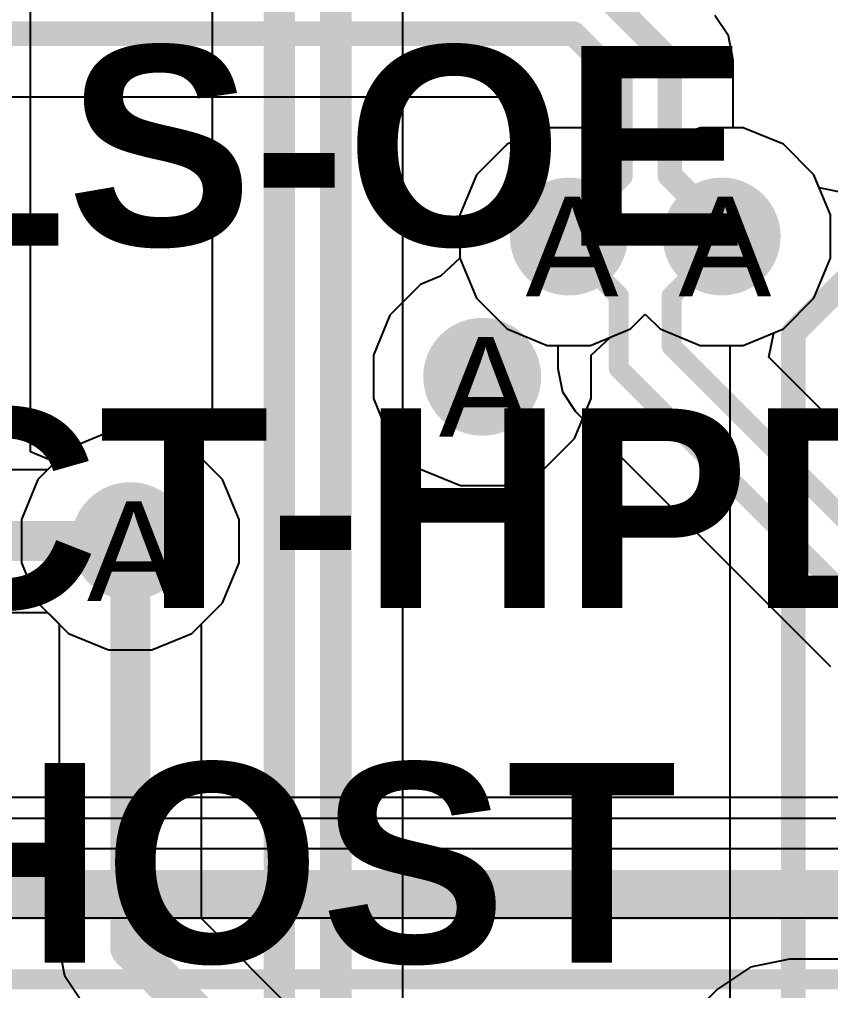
# Model space of a CAD drawing. Header units: inches. Extents: x 0 to 208, y 0 to 213.
# Drawn here: x 2.5379 to 2.7004, y 3.4873 to 3.6819 of the extents above; entities that cross this region are included whole.
import ezdxf

# ---------------------------------------------------------------- set-up
doc = ezdxf.new("R2010")
doc.units = ezdxf.units.IN
doc.header["$MEASUREMENT"] = 0
for name, color, linetype in [('Bottom Layer', 5, 'Continuous'), ('Drill Drawing', 1, 'Continuous'), ('L2_GND1', 16, 'Continuous'), ('L3_SIG1', 76, 'Continuous'), ('L4_PWR', 90, 'Continuous'), ('L5_GND2', 156, 'Continuous'), ('L6_SIG2', 130, 'Continuous'), ('L7_GND3', 216, 'Continuous'), ('Top Layer', 1, 'Continuous'), ('Top Overlay', 2, 'Continuous'), ('Via Holes', 16, 'Continuous')]:
    doc.layers.add(name, color=color, linetype=linetype)
doc.styles.add('Arial', font='', dxfattribs={"height": 0.2})
doc.styles.add('Arial_Bold', font='', dxfattribs={"height": 0.2})
doc.styles.get('Arial').set_extended_font_data('Arial')
doc.styles.get('Arial_Bold').set_extended_font_data('Arial', bold=True)

msp = doc.modelspace()

# ---------------------------------------------------------------- hatches: boundary and pattern name
at = {"layer": 'Bottom Layer'}
h = msp.add_hatch(color=5, dxfattribs=at)
edge = h.paths.add_edge_path()
edge.add_arc((2.648, 3.6384196), 0.011811, 0, 360)
h = msp.add_hatch(color=5, dxfattribs=at)
edge = h.paths.add_edge_path()
edge.add_arc((2.678622, 3.6384196), 0.011811, 0, 360)
h = msp.add_hatch(color=5, dxfattribs=at)
edge = h.paths.add_edge_path()
edge.add_arc((2.6306451, 3.6103224), 0.011811, 0, 360)
h = msp.add_hatch(color=5, dxfattribs=at)
edge = h.paths.add_edge_path()
edge.add_arc((2.5601359, 3.577397), 0.011811, 0, 360)
at = {"layer": 'L2_GND1'}
h = msp.add_hatch(color=16, dxfattribs=at)
edge = h.paths.add_edge_path()
edge.add_arc((2.648, 3.6384196), 0.011811, 0, 360)
h = msp.add_hatch(color=16, dxfattribs=at)
edge = h.paths.add_edge_path()
edge.add_arc((2.678622, 3.6384196), 0.011811, 0, 360)
h = msp.add_hatch(color=16, dxfattribs=at)
edge = h.paths.add_edge_path()
edge.add_arc((2.6306451, 3.6103224), 0.011811, 0, 360)
h = msp.add_hatch(color=16, dxfattribs=at)
edge = h.paths.add_edge_path()
edge.add_arc((2.5601359, 3.577397), 0.011811, 0, 360)
at = {"layer": 'L3_SIG1'}
h = msp.add_hatch(color=76, dxfattribs=at)
edge = h.paths.add_edge_path()
edge.add_arc((2.648, 3.6384196), 0.011811, 0, 360)
h = msp.add_hatch(color=76, dxfattribs=at)
edge = h.paths.add_edge_path()
edge.add_arc((2.678622, 3.6384196), 0.011811, 0, 360)
h = msp.add_hatch(color=76, dxfattribs=at)
edge = h.paths.add_edge_path()
edge.add_arc((2.6306451, 3.6103224), 0.011811, 0, 360)
h = msp.add_hatch(color=76, dxfattribs=at)
edge = h.paths.add_edge_path()
edge.add_arc((2.5601359, 3.577397), 0.011811, 0, 360)
at = {"layer": 'L4_PWR'}
h = msp.add_hatch(color=90, dxfattribs=at)
edge = h.paths.add_edge_path()
edge.add_arc((2.648, 3.6384196), 0.011811, 0, 360)
h = msp.add_hatch(color=90, dxfattribs=at)
edge = h.paths.add_edge_path()
edge.add_arc((2.678622, 3.6384196), 0.011811, 0, 360)
h = msp.add_hatch(color=90, dxfattribs=at)
edge = h.paths.add_edge_path()
edge.add_arc((2.6306451, 3.6103224), 0.011811, 0, 360)
h = msp.add_hatch(color=90, dxfattribs=at)
edge = h.paths.add_edge_path()
edge.add_arc((2.5601359, 3.577397), 0.011811, 0, 360)
at = {"layer": 'L5_GND2'}
h = msp.add_hatch(color=156, dxfattribs=at)
edge = h.paths.add_edge_path()
edge.add_arc((2.648, 3.6384196), 0.011811, 0, 360)
h = msp.add_hatch(color=156, dxfattribs=at)
edge = h.paths.add_edge_path()
edge.add_arc((2.678622, 3.6384196), 0.011811, 0, 360)
h = msp.add_hatch(color=156, dxfattribs=at)
edge = h.paths.add_edge_path()
edge.add_arc((2.6306451, 3.6103224), 0.011811, 0, 360)
h = msp.add_hatch(color=156, dxfattribs=at)
edge = h.paths.add_edge_path()
edge.add_arc((2.5601359, 3.577397), 0.011811, 0, 360)
at = {"layer": 'L6_SIG2'}
h = msp.add_hatch(color=130, dxfattribs=at)
edge = h.paths.add_edge_path()
edge.add_arc((2.648, 3.6384196), 0.011811, 0, 360)
h = msp.add_hatch(color=130, dxfattribs=at)
edge = h.paths.add_edge_path()
edge.add_arc((2.678622, 3.6384196), 0.011811, 0, 360)
h = msp.add_hatch(color=130, dxfattribs=at)
edge = h.paths.add_edge_path()
edge.add_arc((2.6306451, 3.6103224), 0.011811, 0, 360)
h = msp.add_hatch(color=130, dxfattribs=at)
edge = h.paths.add_edge_path()
edge.add_arc((2.5601359, 3.577397), 0.011811, 0, 360)
at = {"layer": 'L7_GND3'}
h = msp.add_hatch(color=216, dxfattribs=at)
edge = h.paths.add_edge_path()
edge.add_arc((2.648, 3.6384196), 0.011811, 0, 360)
h = msp.add_hatch(color=216, dxfattribs=at)
edge = h.paths.add_edge_path()
edge.add_arc((2.678622, 3.6384196), 0.011811, 0, 360)
h = msp.add_hatch(color=216, dxfattribs=at)
edge = h.paths.add_edge_path()
edge.add_arc((2.6306451, 3.6103224), 0.011811, 0, 360)
h = msp.add_hatch(color=216, dxfattribs=at)
edge = h.paths.add_edge_path()
edge.add_arc((2.5601359, 3.577397), 0.011811, 0, 360)
at = {"layer": 'Top Layer'}
h = msp.add_hatch(color=1, dxfattribs=at)
edge = h.paths.add_edge_path()
edge.add_arc((2.648, 3.6384196), 0.011811, 0, 360)
h = msp.add_hatch(color=1, dxfattribs=at)
edge = h.paths.add_edge_path()
edge.add_arc((2.678622, 3.6384196), 0.011811, 0, 360)
h = msp.add_hatch(color=1, dxfattribs=at)
edge = h.paths.add_edge_path()
edge.add_arc((2.6306451, 3.6103224), 0.011811, 0, 360)
h = msp.add_hatch(color=1, dxfattribs=at)
edge = h.paths.add_edge_path()
edge.add_arc((2.5601359, 3.577397), 0.011811, 0, 360)
at = {"layer": 'Via Holes'}
h = msp.add_hatch(color=7, dxfattribs=at)
edge = h.paths.add_edge_path()
edge.add_arc((2.648, 3.6384196), 0.0059055, 0, 360)
h = msp.add_hatch(color=7, dxfattribs=at)
edge = h.paths.add_edge_path()
edge.add_arc((2.678622, 3.6384196), 0.0059055, 0, 360)
h = msp.add_hatch(color=7, dxfattribs=at)
edge = h.paths.add_edge_path()
edge.add_arc((2.6306451, 3.6103224), 0.0059055, 0, 360)
h = msp.add_hatch(color=7, dxfattribs=at)
edge = h.paths.add_edge_path()
edge.add_arc((2.5601359, 3.577397), 0.0059055, 0, 360)

# ---------------------------------------------------------------- linework, layer by layer
at = {"layer": 'Bottom Layer'}
for p, q in [((2.5401186, 3.5952962), (2.5401186, 3.8145809)), ((2.5765772, 3.753189), (2.5765772, 3.598334)), ((2.6147527, 3.2952101), (2.6147527, 3.753189)), ((2.6436615, 3.6602306), (2.6356451, 3.6569101)), ((2.6523385, 3.6602306), (2.6436615, 3.6602306)), ((2.6603549, 3.6569101), (2.6523385, 3.6602306)), ((2.6742835, 3.6602306), (2.6662671, 3.6569101)), ((2.6829605, 3.6602306), (2.6742835, 3.6602306)), ((2.6909769, 3.6569101), (2.6829605, 3.6602306)), ((2.6356451, 3.6569101), (2.6295095, 3.6507745)), ((2.663311, 3.653954), (2.6603549, 3.6569101)), ((2.6662671, 3.6569101), (2.663311, 3.653954)), ((2.6971125, 3.6507745), (2.6909769, 3.6569101)), ((2.6295095, 3.6507745), (2.626189, 3.6427581)), ((2.700433, 3.6427581), (2.6971125, 3.6507745)), ((2.626189, 3.6427581), (2.626189, 3.6340811)), ((2.700433, 3.6340811), (2.700433, 3.6427581)), ((2.626189, 3.6340811), (2.6295095, 3.6260647)), ((2.6971125, 3.6260647), (2.700433, 3.6340811)), ((2.6295095, 3.6260647), (2.6356451, 3.6199291)), ((2.6909769, 3.6199291), (2.6971125, 3.6260647)), ((2.6603549, 3.6199291), (2.663311, 3.6228852)), ((2.663311, 3.6228852), (2.6662671, 3.6199291)), ((2.6356451, 3.6199291), (2.6436615, 3.6166086)), ((2.6523385, 3.6166086), (2.6603549, 3.6199291)), ((2.6662671, 3.6199291), (2.6742835, 3.6166086)), ((2.6829605, 3.6166086), (2.6909769, 3.6199291)), ((2.6436615, 3.6166086), (2.6523385, 3.6166086)), ((2.6742835, 3.6166086), (2.6829605, 3.6166086)), ((2.5557974, 3.599208), (2.547781, 3.5958875)), ((2.5644744, 3.599208), (2.5557974, 3.599208)), ((2.5715772, 3.5962659), (2.5644744, 3.599208)), ((2.5765772, 3.598334), (2.5715772, 3.5962659)), ((2.547781, 3.5958875), (2.5451186, 3.5932251)), ((2.5451186, 3.5932251), (2.5401186, 3.5952962))]:
    msp.add_line(p, q, dxfattribs=at)
for points in [[(2.59, 3.2225979, 0.0063299, 0.0063299, 0), (2.59, 3.7626459, 0.0063299, 0.0063299, 0)], [(2.6013299, 3.217905, 0.0063299, 0.0063299, 0), (2.6013299, 3.7626459, 0.0063299, 0.0063299, 0)]]:
    msp.add_lwpolyline(points, format="xyseb", dxfattribs=at)
at = {"layer": 'L2_GND1'}
for p, q in [((2.6436615, 3.6602306), (2.6356451, 3.6569101)), ((2.6523385, 3.6602306), (2.6436615, 3.6602306)), ((2.6603549, 3.6569101), (2.6523385, 3.6602306)), ((2.6742835, 3.6602306), (2.6662671, 3.6569101)), ((2.6829605, 3.6602306), (2.6742835, 3.6602306)), ((2.6909769, 3.6569101), (2.6829605, 3.6602306)), ((2.6356451, 3.6569101), (2.6295095, 3.6507745)), ((2.663311, 3.653954), (2.6603549, 3.6569101)), ((2.6662671, 3.6569101), (2.663311, 3.653954)), ((2.6971125, 3.6507745), (2.6909769, 3.6569101)), ((2.6295095, 3.6507745), (2.626189, 3.6427581)), ((2.700433, 3.6427581), (2.6971125, 3.6507745)), ((2.626189, 3.6427581), (2.626189, 3.6340812)), ((2.700433, 3.6340811), (2.700433, 3.6427581)), ((2.626189, 3.6340812), (2.6222754, 3.6304636)), ((2.6971125, 3.6260647), (2.700433, 3.6340811)), ((2.6182902, 3.6288129), (2.6121546, 3.6226773)), ((2.6222754, 3.6304636), (2.6182902, 3.6288129)), ((2.6909769, 3.6199291), (2.6971125, 3.6260647)), ((2.6121546, 3.6226773), (2.6088341, 3.6146609)), ((2.6603549, 3.6199291), (2.663311, 3.6228852)), ((2.663311, 3.6228852), (2.6662671, 3.6199291)), ((2.6563697, 3.6182784), (2.6603549, 3.6199291)), ((2.6662671, 3.6199291), (2.6742835, 3.6166086)), ((2.6829605, 3.6166086), (2.6909769, 3.6199291)), ((2.6524561, 3.6146608), (2.6563697, 3.6182784)), ((2.6742835, 3.6166086), (2.6829605, 3.6166086)), ((2.6088341, 3.6146609), (2.6088341, 3.6059839)), ((2.6524561, 3.6059839), (2.6524561, 3.6146608)), ((2.6088341, 3.6059839), (2.6121546, 3.5979675)), ((2.6491356, 3.5979675), (2.6524561, 3.6059839)), ((2.5557974, 3.599208), (2.547781, 3.5958875)), ((2.5644744, 3.599208), (2.5557974, 3.599208)), ((2.5724908, 3.5958875), (2.5644744, 3.599208)), ((2.6121546, 3.5979675), (2.6182902, 3.5918319)), ((2.643, 3.5918319), (2.6491356, 3.5979675)), ((2.547781, 3.5958875), (2.5416454, 3.5897519)), ((2.5786264, 3.5897519), (2.5724908, 3.5958875)), ((2.6182902, 3.5918319), (2.6263066, 3.5885114)), ((2.6349836, 3.5885114), (2.643, 3.5918319)), ((2.5416454, 3.5897519), (2.5383249, 3.5817355)), ((2.5819469, 3.5817355), (2.5786264, 3.5897519)), ((2.6263066, 3.5885114), (2.6349836, 3.5885114)), ((2.5383249, 3.5817355), (2.5383249, 3.5730585)), ((2.5819469, 3.5730585), (2.5819469, 3.5817355)), ((2.5383249, 3.5730585), (2.5416454, 3.5650421)), ((2.5786264, 3.5650421), (2.5819469, 3.5730585)), ((2.5416454, 3.5650421), (2.547781, 3.5589065)), ((2.5724908, 3.5589065), (2.5786264, 3.5650421)), ((2.547781, 3.5589065), (2.5557974, 3.555586)), ((2.5644744, 3.555586), (2.5724908, 3.5589065)), ((2.5557974, 3.555586), (2.5644744, 3.555586)), ((2.7959311, 3.526), (2.361121, 3.526)), ((2.361121, 3.5158041), (2.7948288, 3.5158041))]:
    msp.add_line(p, q, dxfattribs=at)
at = {"layer": 'L3_SIG1'}
for p, q in [((2.6436615, 3.6602306), (2.6356451, 3.6569101)), ((2.6523385, 3.6602306), (2.6436615, 3.6602306)), ((2.6603549, 3.6569101), (2.6523385, 3.6602306)), ((2.6742835, 3.6602306), (2.6662671, 3.6569101)), ((2.6829605, 3.6602306), (2.6742835, 3.6602306)), ((2.6909769, 3.6569101), (2.6829605, 3.6602306)), ((2.6356451, 3.6569101), (2.6295095, 3.6507745)), ((2.663311, 3.653954), (2.6603549, 3.6569101)), ((2.6662671, 3.6569101), (2.663311, 3.653954)), ((2.6971125, 3.6507745), (2.6909769, 3.6569101)), ((2.6295095, 3.6507745), (2.626189, 3.6427581)), ((2.6981869, 3.6481806), (2.6971125, 3.6507745)), ((2.7030909, 3.6472051), (2.6981869, 3.6481806)), ((2.626189, 3.6427581), (2.626189, 3.6340811)), ((2.626189, 3.6340811), (2.6295095, 3.6260647)), ((2.6295095, 3.6260647), (2.6356451, 3.6199291)), ((2.6603549, 3.6199291), (2.663311, 3.6228852)), ((2.663311, 3.6228852), (2.6662671, 3.6199291)), ((2.6356451, 3.6199291), (2.6436615, 3.6166086)), ((2.6523385, 3.6166086), (2.6603549, 3.6199291)), ((2.6662671, 3.6199291), (2.6742835, 3.6166086)), ((2.6436615, 3.6166086), (2.6523385, 3.6166086)), ((2.6742835, 3.6166086), (2.6802716, 3.6166086)), ((2.6802716, 3.6166086), (2.6802716, 3.4701067)), ((2.5557974, 3.599208), (2.547781, 3.5958875)), ((2.5644744, 3.599208), (2.5557974, 3.599208)), ((2.5724908, 3.5958875), (2.5644744, 3.599208)), ((2.547781, 3.5958875), (2.5416454, 3.5897519)), ((2.5786264, 3.5897519), (2.5724908, 3.5958875)), ((2.5416454, 3.5897519), (2.5383249, 3.5817355)), ((2.5819469, 3.5817355), (2.5786264, 3.5897519)), ((2.5383249, 3.5817355), (2.5383249, 3.5730585)), ((2.5819469, 3.5730585), (2.5819469, 3.5817355)), ((2.5383249, 3.5730585), (2.5416454, 3.5650421)), ((2.5786264, 3.5650421), (2.5819469, 3.5730585)), ((2.5416454, 3.5650421), (2.5458616, 3.5608259)), ((2.5744102, 3.5608259), (2.5786264, 3.5650421)), ((2.5458616, 3.5608259), (2.5458616, 3.4958646)), ((2.5744102, 3.5017768), (2.5744102, 3.5608259)), ((2.6424904, 3.4336965), (2.5744102, 3.5017768)), ((2.5458616, 3.4958646), (2.5458615, 3.4958641)), ((2.5458615, 3.4958641), (2.5469482, 3.4904016)), ((2.5469482, 3.4904016), (2.5500424, 3.4857706))]:
    msp.add_line(p, q, dxfattribs=at)
for points in [[(2.6929876, 3.6191186, 0.0049435, 0.0049435, 0), (2.7213824, 3.6475134, 0.0049435, 0.0049435, 0)], [(2.6929876, 3.4204128, 0.0049435, 0.0049435, 0), (2.6929876, 3.6191186, 0.0049435, 0.0049435, 0)], [(2.5601359, 3.4958641, 0.008, 0.008, 0), (2.5601359, 3.577397, 0.008, 0.008, 0)], [(2.5601359, 3.4958641, 0.008, 0.008, 0), (2.717, 3.339, 0.008, 0.008, 0)]]:
    msp.add_lwpolyline(points, format="xyseb", dxfattribs=at)
for points in [[(2.6917517, 3.6191186, 0.0024717, 0.0024717, 1), (2.6942235, 3.6191186, 0.0024717, 0.0024717, 1)], [(2.6917517, 3.6191186, 0.0024717, 0.0024717, 1), (2.6942235, 3.6191186, 0.0024717, 0.0024717, 1)], [(2.5581359, 3.577397, 0.004, 0.004, 1), (2.5621359, 3.577397, 0.004, 0.004, 1)], [(2.5581359, 3.4958641, 0.004, 0.004, 1), (2.5621359, 3.4958641, 0.004, 0.004, 1)], [(2.5581359, 3.4958641, 0.004, 0.004, 1), (2.5621359, 3.4958641, 0.004, 0.004, 1)]]:
    msp.add_lwpolyline(points, format="xyseb", close=True, dxfattribs=at)
at = {"layer": 'L4_PWR'}
for p, q in [((2.6436615, 3.6602306), (2.6356451, 3.6569101)), ((2.6523385, 3.6602306), (2.6436615, 3.6602306)), ((2.6603549, 3.6569101), (2.6523385, 3.6602306)), ((2.6742835, 3.6602306), (2.6662671, 3.6569101)), ((2.6829605, 3.6602306), (2.6742835, 3.6602306)), ((2.6909769, 3.6569101), (2.6829605, 3.6602306)), ((2.6356451, 3.6569101), (2.6295095, 3.6507745)), ((2.663311, 3.653954), (2.6603549, 3.6569101)), ((2.6662671, 3.6569101), (2.663311, 3.653954)), ((2.6971125, 3.6507745), (2.6909769, 3.6569101)), ((2.6295095, 3.6507745), (2.626189, 3.6427581)), ((2.700433, 3.6427581), (2.6971125, 3.6507745)), ((2.626189, 3.6427581), (2.626189, 3.6340812)), ((2.700433, 3.6340811), (2.700433, 3.6427581)), ((2.626189, 3.6340812), (2.6222754, 3.6304636)), ((2.6971125, 3.6260647), (2.700433, 3.6340811)), ((2.6182902, 3.6288129), (2.6121546, 3.6226773)), ((2.6222754, 3.6304636), (2.6182902, 3.6288129)), ((2.6909769, 3.6199291), (2.6971125, 3.6260647)), ((2.6121546, 3.6226773), (2.6088341, 3.6146609)), ((2.6603549, 3.6199291), (2.663311, 3.6228852)), ((2.663311, 3.6228852), (2.6662671, 3.6199291)), ((2.6563697, 3.6182784), (2.6603549, 3.6199291)), ((2.6662671, 3.6199291), (2.6742835, 3.6166086)), ((2.6829605, 3.6166086), (2.6909769, 3.6199291)), ((2.6524561, 3.6146608), (2.6563697, 3.6182784)), ((2.6742835, 3.6166086), (2.6829605, 3.6166086)), ((2.6088341, 3.6146609), (2.6088341, 3.6059839)), ((2.6524561, 3.6059839), (2.6524561, 3.6146608)), ((2.6088341, 3.6059839), (2.6121546, 3.5979675)), ((2.6491356, 3.5979675), (2.6524561, 3.6059839)), ((2.5557974, 3.599208), (2.547781, 3.5958875)), ((2.5644744, 3.599208), (2.5557974, 3.599208)), ((2.5724908, 3.5958875), (2.5644744, 3.599208)), ((2.6121546, 3.5979675), (2.6182902, 3.5918319)), ((2.643, 3.5918319), (2.6491356, 3.5979675)), ((2.547781, 3.5958875), (2.5416454, 3.5897519)), ((2.5786264, 3.5897519), (2.5724908, 3.5958875)), ((2.6182902, 3.5918319), (2.6263066, 3.5885114)), ((2.6349836, 3.5885114), (2.643, 3.5918319)), ((2.5416454, 3.5897519), (2.5383249, 3.5817355)), ((2.5819469, 3.5817355), (2.5786264, 3.5897519)), ((2.6263066, 3.5885114), (2.6349836, 3.5885114)), ((2.5383249, 3.5817355), (2.5383249, 3.5730585)), ((2.5819469, 3.5730585), (2.5819469, 3.5817355)), ((2.5383249, 3.5730585), (2.5416454, 3.5650421)), ((2.5786264, 3.5650421), (2.5819469, 3.5730585)), ((2.5416454, 3.5650421), (2.547781, 3.5589065)), ((2.5724908, 3.5589065), (2.5786264, 3.5650421)), ((2.547781, 3.5589065), (2.5557974, 3.555586)), ((2.5644744, 3.555586), (2.5724908, 3.5589065)), ((2.5557974, 3.555586), (2.5644744, 3.555586))]:
    msp.add_line(p, q, dxfattribs=at)
at = {"layer": 'L5_GND2'}
for p, q in [((2.6436615, 3.6602306), (2.6356451, 3.6569101)), ((2.6523385, 3.6602306), (2.6436615, 3.6602306)), ((2.6603549, 3.6569101), (2.6523385, 3.6602306)), ((2.6742835, 3.6602306), (2.6662671, 3.6569101)), ((2.6829605, 3.6602306), (2.6742835, 3.6602306)), ((2.6909769, 3.6569101), (2.6829605, 3.6602306)), ((2.6356451, 3.6569101), (2.6295095, 3.6507745)), ((2.663311, 3.653954), (2.6603549, 3.6569101)), ((2.6662671, 3.6569101), (2.663311, 3.653954)), ((2.6971125, 3.6507745), (2.6909769, 3.6569101)), ((2.6295095, 3.6507745), (2.626189, 3.6427581)), ((2.700433, 3.6427581), (2.6971125, 3.6507745)), ((2.626189, 3.6427581), (2.626189, 3.6340811)), ((2.700433, 3.6340811), (2.700433, 3.6427581)), ((2.626189, 3.6340811), (2.6295095, 3.6260647)), ((2.6971125, 3.6260647), (2.700433, 3.6340811)), ((2.6295095, 3.6260647), (2.6356451, 3.6199291)), ((2.6909769, 3.6199291), (2.6971125, 3.6260647)), ((2.6356451, 3.6199291), (2.6436615, 3.6166086)), ((2.6880756, 3.6142274), (2.6890511, 3.6191314)), ((2.6890511, 3.6191314), (2.6909769, 3.6199291)), ((2.6436615, 3.6166086), (2.6457759, 3.6166086)), ((2.6457759, 3.6166086), (2.6457759, 3.6119984)), ((2.7003558, 3.6019472), (2.6880756, 3.6142274)), ((2.6457759, 3.6119984), (2.6467072, 3.6073162)), ((2.6467072, 3.6073162), (2.6493595, 3.6033469)), ((2.7056905, 3.6036836), (2.7003558, 3.6019472)), ((2.6493595, 3.6033469), (2.7004459, 3.5522605)), ((2.5557974, 3.599208), (2.547781, 3.5958875)), ((2.5644744, 3.599208), (2.5557974, 3.599208)), ((2.5724908, 3.5958875), (2.5644744, 3.599208)), ((2.547781, 3.5958875), (2.5416454, 3.5897519)), ((2.5786264, 3.5897519), (2.5724908, 3.5958875)), ((2.5416454, 3.5897519), (2.5383249, 3.5817355)), ((2.5819469, 3.5817355), (2.5786264, 3.5897519)), ((2.5383249, 3.5817355), (2.5383249, 3.5730585)), ((2.5819469, 3.5730585), (2.5819469, 3.5817355)), ((2.5383249, 3.5730585), (2.5416454, 3.5650421)), ((2.5786264, 3.5650421), (2.5819469, 3.5730585)), ((2.5416454, 3.5650421), (2.547781, 3.5589065)), ((2.5724908, 3.5589065), (2.5786264, 3.5650421)), ((2.547781, 3.5589065), (2.5557974, 3.555586)), ((2.5644744, 3.555586), (2.5724908, 3.5589065)), ((2.5557974, 3.555586), (2.5644744, 3.555586)), ((2.7964266, 3.5018351), (2.4574585, 3.5018351))]:
    msp.add_line(p, q, dxfattribs=at)
for points in [[(2.648, 3.6365668, 0.004, 0.004, 0), (2.648, 3.6384196, 0.004, 0.004, 0)], [(2.678622, 3.6365668, 0.004, 0.004, 0), (2.678622, 3.6384196, 0.004, 0.004, 0)], [(2.648, 3.6365668, 0.004, 0.004, 0), (2.658011, 3.6265558, 0.004, 0.004, 0)], [(2.668611, 3.6265558, 0.004, 0.004, 0), (2.678622, 3.6365668, 0.004, 0.004, 0)], [(2.658011, 3.6119984, 0.004, 0.004, 0), (2.658011, 3.6265558, 0.004, 0.004, 0)], [(2.668611, 3.616389, 0.004, 0.004, 0), (2.668611, 3.6265558, 0.004, 0.004, 0)], [(2.668611, 3.616389, 0.004, 0.004, 0), (2.713488, 3.571512, 0.004, 0.004, 0)], [(2.658011, 3.6119984, 0.004, 0.004, 0), (2.7090974, 3.560912, 0.004, 0.004, 0)], [(2.4523906, 3.4896, 0.004, 0.004, 0), (2.895579, 3.4896, 0.004, 0.004, 0)]]:
    msp.add_lwpolyline(points, format="xyseb", dxfattribs=at)
for points in [[(2.647, 3.6384196, 0.002, 0.002, 1), (2.649, 3.6384196, 0.002, 0.002, 1)], [(2.677622, 3.6384196, 0.002, 0.002, 1), (2.679622, 3.6384196, 0.002, 0.002, 1)], [(2.647, 3.6365668, 0.002, 0.002, 1), (2.649, 3.6365668, 0.002, 0.002, 1)], [(2.647, 3.6365668, 0.002, 0.002, 1), (2.649, 3.6365668, 0.002, 0.002, 1)], [(2.677622, 3.6365668, 0.002, 0.002, 1), (2.679622, 3.6365668, 0.002, 0.002, 1)], [(2.677622, 3.6365668, 0.002, 0.002, 1), (2.679622, 3.6365668, 0.002, 0.002, 1)], [(2.657011, 3.6265558, 0.002, 0.002, 1), (2.659011, 3.6265558, 0.002, 0.002, 1)], [(2.657011, 3.6265558, 0.002, 0.002, 1), (2.659011, 3.6265558, 0.002, 0.002, 1)], [(2.667611, 3.6265558, 0.002, 0.002, 1), (2.669611, 3.6265558, 0.002, 0.002, 1)], [(2.667611, 3.6265558, 0.002, 0.002, 1), (2.669611, 3.6265558, 0.002, 0.002, 1)], [(2.667611, 3.616389, 0.002, 0.002, 1), (2.669611, 3.616389, 0.002, 0.002, 1)], [(2.667611, 3.616389, 0.002, 0.002, 1), (2.669611, 3.616389, 0.002, 0.002, 1)], [(2.657011, 3.6119984, 0.002, 0.002, 1), (2.659011, 3.6119984, 0.002, 0.002, 1)], [(2.657011, 3.6119984, 0.002, 0.002, 1), (2.659011, 3.6119984, 0.002, 0.002, 1)]]:
    msp.add_lwpolyline(points, format="xyseb", close=True, dxfattribs=at)
at = {"layer": 'L6_SIG2'}
for p, q in [((2.6436615, 3.6602306), (2.6356451, 3.6569101)), ((2.6523385, 3.6602306), (2.6436615, 3.6602306)), ((2.6603549, 3.6569101), (2.6523385, 3.6602306)), ((2.6742835, 3.6602306), (2.6662671, 3.6569101)), ((2.6829605, 3.6602306), (2.6742835, 3.6602306)), ((2.6909769, 3.6569101), (2.6829605, 3.6602306)), ((2.6356451, 3.6569101), (2.6295095, 3.6507745)), ((2.663311, 3.653954), (2.6603549, 3.6569101)), ((2.6662671, 3.6569101), (2.663311, 3.653954)), ((2.6971125, 3.6507745), (2.6909769, 3.6569101)), ((2.6295095, 3.6507745), (2.626189, 3.6427581)), ((2.700433, 3.6427581), (2.6971125, 3.6507745)), ((2.626189, 3.6427581), (2.626189, 3.6340811)), ((2.700433, 3.6340811), (2.700433, 3.6427581)), ((2.626189, 3.6340811), (2.6295095, 3.6260647)), ((2.6971125, 3.6260647), (2.700433, 3.6340811)), ((2.6295095, 3.6260647), (2.6356451, 3.6199291)), ((2.6909769, 3.6199291), (2.6971125, 3.6260647)), ((2.6603549, 3.6199291), (2.663311, 3.6228852)), ((2.663311, 3.6228852), (2.6662671, 3.6199291)), ((2.6356451, 3.6199291), (2.6436615, 3.6166086)), ((2.6523385, 3.6166086), (2.6603549, 3.6199291)), ((2.6662671, 3.6199291), (2.6742835, 3.6166086)), ((2.6829605, 3.6166086), (2.6909769, 3.6199291)), ((2.6436615, 3.6166086), (2.6523385, 3.6166086)), ((2.6742835, 3.6166086), (2.6829605, 3.6166086)), ((2.5557974, 3.599208), (2.547781, 3.5958875)), ((2.5644744, 3.599208), (2.5557974, 3.599208)), ((2.5724908, 3.5958875), (2.5644744, 3.599208)), ((2.547781, 3.5958875), (2.5416454, 3.5897519)), ((2.5786264, 3.5897519), (2.5724908, 3.5958875)), ((2.5416454, 3.5897519), (2.5383249, 3.5817355)), ((2.5819469, 3.5817355), (2.5786264, 3.5897519)), ((2.5383249, 3.5817355), (2.5383249, 3.5730585)), ((2.5819469, 3.5730585), (2.5819469, 3.5817355)), ((2.5383249, 3.5730585), (2.5416454, 3.5650421)), ((2.5786264, 3.5650421), (2.5819469, 3.5730585)), ((2.5416454, 3.5650421), (2.547781, 3.5589065)), ((2.5724908, 3.5589065), (2.5786264, 3.5650421)), ((2.547781, 3.5589065), (2.5557974, 3.555586)), ((2.5644744, 3.555586), (2.5724908, 3.5589065)), ((2.5557974, 3.555586), (2.5644744, 3.555586)), ((2.6922236, 3.4936154), (2.68442, 3.4920632)), ((2.8078635, 3.4936154), (2.6922236, 3.4936154)), ((2.68442, 3.4920632), (2.6778044, 3.4876428)), ((2.6778044, 3.4876428), (2.6570713, 3.4669097))]:
    msp.add_line(p, q, dxfattribs=at)
at = {"layer": 'L7_GND3'}
for p, q in [((2.6436615, 3.6602306), (2.6356451, 3.6569101)), ((2.6523385, 3.6602306), (2.6436615, 3.6602306)), ((2.6603549, 3.6569101), (2.6523385, 3.6602306)), ((2.6742835, 3.6602306), (2.6662671, 3.6569101)), ((2.6829605, 3.6602306), (2.6742835, 3.6602306)), ((2.6909769, 3.6569101), (2.6829605, 3.6602306)), ((2.6356451, 3.6569101), (2.6295095, 3.6507745)), ((2.663311, 3.653954), (2.6603549, 3.6569101)), ((2.6662671, 3.6569101), (2.663311, 3.653954)), ((2.6971125, 3.6507745), (2.6909769, 3.6569101)), ((2.6295095, 3.6507745), (2.626189, 3.6427581)), ((2.700433, 3.6427581), (2.6971125, 3.6507745)), ((2.626189, 3.6427581), (2.626189, 3.6340811)), ((2.700433, 3.6340811), (2.700433, 3.6427581)), ((2.626189, 3.6340811), (2.6295095, 3.6260647)), ((2.6971125, 3.6260647), (2.700433, 3.6340811)), ((2.6295095, 3.6260647), (2.6356451, 3.6199291)), ((2.6909769, 3.6199291), (2.6971125, 3.6260647)), ((2.6603549, 3.6199291), (2.663311, 3.6228852)), ((2.663311, 3.6228852), (2.6662671, 3.6199291)), ((2.6356451, 3.6199291), (2.6436615, 3.6166086)), ((2.6523385, 3.6166086), (2.6603549, 3.6199291)), ((2.6662671, 3.6199291), (2.6742835, 3.6166086)), ((2.6829605, 3.6166086), (2.6909769, 3.6199291)), ((2.6436615, 3.6166086), (2.6523385, 3.6166086)), ((2.6742835, 3.6166086), (2.6829605, 3.6166086)), ((2.5557974, 3.599208), (2.547781, 3.5958875)), ((2.5644744, 3.599208), (2.5557974, 3.599208)), ((2.5724908, 3.5958875), (2.5644744, 3.599208)), ((2.547781, 3.5958875), (2.5416454, 3.5897519)), ((2.5786264, 3.5897519), (2.5724908, 3.5958875)), ((2.5416454, 3.5897519), (2.5383249, 3.5817355)), ((2.5819469, 3.5817355), (2.5786264, 3.5897519)), ((2.5383249, 3.5817355), (2.5383249, 3.5730585)), ((2.5819469, 3.5730585), (2.5819469, 3.5817355)), ((2.5383249, 3.5730585), (2.5416454, 3.5650421)), ((2.5786264, 3.5650421), (2.5819469, 3.5730585)), ((2.5416454, 3.5650421), (2.547781, 3.5589065)), ((2.5724908, 3.5589065), (2.5786264, 3.5650421)), ((2.547781, 3.5589065), (2.5557974, 3.555586)), ((2.5644744, 3.555586), (2.5724908, 3.5589065)), ((2.5557974, 3.555586), (2.5644744, 3.555586))]:
    msp.add_line(p, q, dxfattribs=at)
at = {"layer": 'Top Layer'}
for p, q in [((2.679978, 3.6786001), (2.6772275, 3.6827165)), ((2.6809439, 3.6737445), (2.679978, 3.6786001)), ((2.6809438, 3.673744), (2.6809439, 3.6737445)), ((2.6809438, 3.6602306), (2.6809438, 3.673744)), ((2.5078542, 3.6663816), (2.6399762, 3.6663816)), ((2.6399762, 3.6663816), (2.6413563, 3.6646878)), ((2.6413563, 3.6646878), (2.6398311, 3.658644)), ((2.6829605, 3.6602306), (2.6809438, 3.6602306)), ((2.6909769, 3.6569101), (2.6829605, 3.6602306)), ((2.6398311, 3.658644), (2.6356451, 3.6569101)), ((2.6356451, 3.6569101), (2.6295095, 3.6507745)), ((2.6971125, 3.6507745), (2.6909769, 3.6569101)), ((2.6295095, 3.6507745), (2.626189, 3.6427581)), ((2.700433, 3.6427581), (2.6971125, 3.6507745)), ((2.626189, 3.6427581), (2.626189, 3.6340811)), ((2.700433, 3.6340811), (2.700433, 3.6427581)), ((2.626189, 3.6340811), (2.6295095, 3.6260647)), ((2.6971125, 3.6260647), (2.700433, 3.6340811)), ((2.6295095, 3.6260647), (2.6356451, 3.6199291)), ((2.6909769, 3.6199291), (2.6971125, 3.6260647)), ((2.6603549, 3.6199291), (2.663311, 3.6228852)), ((2.663311, 3.6228852), (2.6662671, 3.6199291)), ((2.6356451, 3.6199291), (2.6436615, 3.6166086)), ((2.6523385, 3.6166086), (2.6603549, 3.6199291)), ((2.6662671, 3.6199291), (2.6742835, 3.6166086)), ((2.6829605, 3.6166086), (2.6909769, 3.6199291)), ((2.6436615, 3.6166086), (2.6523385, 3.6166086)), ((2.6742835, 3.6166086), (2.6829605, 3.6166086)), ((2.5557974, 3.599208), (2.547781, 3.5958875)), ((2.5644744, 3.599208), (2.5557974, 3.599208)), ((2.5724908, 3.5958875), (2.5644744, 3.599208)), ((2.547781, 3.5958875), (2.543564, 3.5916705)), ((2.5786264, 3.5897519), (2.5724908, 3.5958875)), ((2.543564, 3.5916705), (2.5191957, 3.5916705)), ((2.5819469, 3.5817355), (2.5786264, 3.5897519)), ((2.5819469, 3.5730585), (2.5819469, 3.5817355)), ((2.5786264, 3.5650421), (2.5819469, 3.5730585)), ((2.5724908, 3.5589065), (2.5786264, 3.5650421)), ((2.5191957, 3.5631219), (2.5435656, 3.5631219)), ((2.5435656, 3.5631219), (2.547781, 3.5589065)), ((2.547781, 3.5589065), (2.5557974, 3.555586)), ((2.5644744, 3.555586), (2.5724908, 3.5589065)), ((2.5557974, 3.555586), (2.5644744, 3.555586)), ((2.7014865, 3.5218261), (2.5065474, 3.5218261))]:
    msp.add_line(p, q, dxfattribs=at)
for points in [[(2.653041, 3.688959, 0.0048891, 0.0048891, 0), (2.6682555, 3.6737445, 0.0048891, 0.0048891, 0)], [(2.3784327, 3.6790699, 0.0048891, 0.0048891, 0), (2.6489449, 3.6790699, 0.0048891, 0.0048891, 0)], [(2.6489449, 3.6790699, 0.0048891, 0.0048891, 0), (2.6583664, 3.6696484, 0.0048891, 0.0048891, 0)], [(2.6682555, 3.6506501, 0.0048891, 0.0048891, 0), (2.6682555, 3.6737445, 0.0048891, 0.0048891, 0)], [(2.6583664, 3.6506501, 0.0048891, 0.0048891, 0), (2.6583664, 3.6696484, 0.0048891, 0.0048891, 0)], [(2.648, 3.6402837, 0.0048891, 0.0048891, 0), (2.6583664, 3.6506501, 0.0048891, 0.0048891, 0)], [(2.6682555, 3.6506501, 0.0048891, 0.0048891, 0), (2.678622, 3.6402836, 0.0048891, 0.0048891, 0)], [(2.648, 3.6384196, 0.0048891, 0.0048891, 0), (2.648, 3.6402837, 0.0048891, 0.0048891, 0)], [(2.678622, 3.6384196, 0.0048891, 0.0048891, 0), (2.678622, 3.6402836, 0.0048891, 0.0048891, 0)], [(2.4768138, 3.5773962, 0.008, 0.008, 0), (2.5601351, 3.5773962, 0.008, 0.008, 0)], [(2.5601351, 3.5773962, 0.008, 0.008, 0), (2.5601359, 3.577397, 0.008, 0.008, 0)], [(2.4777891, 3.5065322, 0.01, 0.01, 0), (2.7078214, 3.5065322, 0.01, 0.01, 0)]]:
    msp.add_lwpolyline(points, format="xyseb", dxfattribs=at)
for points in [[(2.6477226, 3.6790699, 0.0024445, 0.0024445, 1), (2.6501672, 3.6790699, 0.0024445, 0.0024445, 1)], [(2.6477226, 3.6790699, 0.0024445, 0.0024445, 1), (2.6501672, 3.6790699, 0.0024445, 0.0024445, 1)], [(2.6670332, 3.6737445, 0.0024445, 0.0024445, 1), (2.6694778, 3.6737445, 0.0024445, 0.0024445, 1)], [(2.6670332, 3.6737445, 0.0024445, 0.0024445, 1), (2.6694778, 3.6737445, 0.0024445, 0.0024445, 1)], [(2.6571441, 3.6696484, 0.0024445, 0.0024445, 1), (2.6595887, 3.6696484, 0.0024445, 0.0024445, 1)], [(2.6571441, 3.6696484, 0.0024445, 0.0024445, 1), (2.6595887, 3.6696484, 0.0024445, 0.0024445, 1)], [(2.6571441, 3.6506501, 0.0024445, 0.0024445, 1), (2.6595887, 3.6506501, 0.0024445, 0.0024445, 1)], [(2.6571441, 3.6506501, 0.0024445, 0.0024445, 1), (2.6595887, 3.6506501, 0.0024445, 0.0024445, 1)], [(2.6670332, 3.6506501, 0.0024445, 0.0024445, 1), (2.6694778, 3.6506501, 0.0024445, 0.0024445, 1)], [(2.6670332, 3.6506501, 0.0024445, 0.0024445, 1), (2.6694778, 3.6506501, 0.0024445, 0.0024445, 1)], [(2.6467777, 3.6402837, 0.0024445, 0.0024445, 1), (2.6492223, 3.6402837, 0.0024445, 0.0024445, 1)], [(2.6467777, 3.6402837, 0.0024445, 0.0024445, 1), (2.6492223, 3.6402837, 0.0024445, 0.0024445, 1)], [(2.6773997, 3.6402836, 0.0024445, 0.0024445, 1), (2.6798443, 3.6402836, 0.0024445, 0.0024445, 1)], [(2.6773997, 3.6402836, 0.0024445, 0.0024445, 1), (2.6798443, 3.6402836, 0.0024445, 0.0024445, 1)], [(2.6467777, 3.6384196, 0.0024445, 0.0024445, 1), (2.6492223, 3.6384196, 0.0024445, 0.0024445, 1)], [(2.6773997, 3.6384196, 0.0024445, 0.0024445, 1), (2.6798443, 3.6384196, 0.0024445, 0.0024445, 1)], [(2.5581351, 3.5773962, 0.004, 0.004, 1), (2.5621351, 3.5773962, 0.004, 0.004, 1)], [(2.5581351, 3.5773962, 0.004, 0.004, 1), (2.5621351, 3.5773962, 0.004, 0.004, 1)], [(2.5581359, 3.577397, 0.004, 0.004, 1), (2.5621359, 3.577397, 0.004, 0.004, 1)]]:
    msp.add_lwpolyline(points, format="xyseb", close=True, dxfattribs=at)

# ---------------------------------------------------------------- texts
at = {"layer": 'Drill Drawing', "style": 'Arial'}
for p in [(2.6393355, 3.6264229), (2.6699575, 3.6264229), (2.6219806, 3.5983257), (2.5514714, 3.5654003)]:
    msp.add_text('A', height=0.02, dxfattribs=at).set_placement(p)
at = {"layer": 'Top Overlay', "style": 'Arial_Bold'}
for s, p in [('LS-OE', (2.5133118, 3.6366052)), ('CT-HPD', (2.5134869, 3.5639784)), ('HOST', (2.5144559, 3.4929403))]:
    msp.add_text(s, height=0.04, dxfattribs=at).set_placement(p)

doc.saveas('drawing.dxf')
